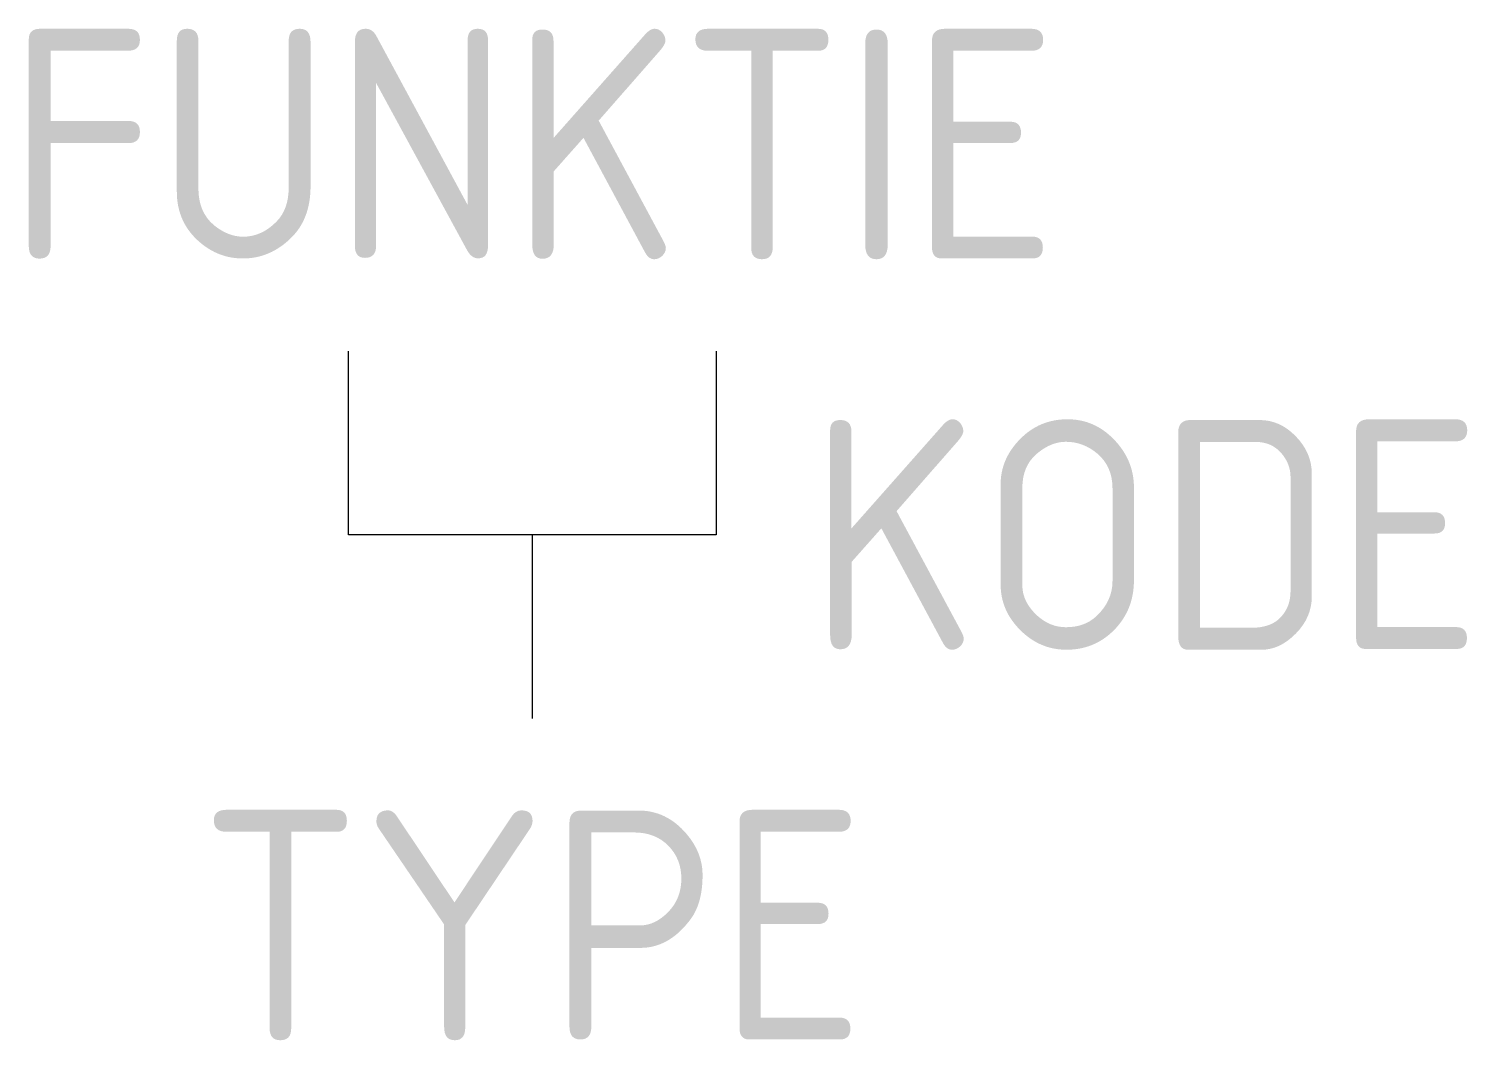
# Model space of a CAD drawing. Extents: x -5.5 to 10.2, y -3.5 to 7.5.
import ezdxf
from ezdxf.enums import TextEntityAlignment as Align

# ---------------------------------------------------------------- set-up
doc = ezdxf.new("R2010")
doc.units = 0
doc.layers.get('0').update_dxf_attribs({"linetype": 'CONTINUOUS'})
doc.styles.get("Standard").update_dxf_attribs({"font": 'iso8.shx'})

msp = doc.modelspace()

# ---------------------------------------------------------------- linework, layer by layer
for p, q in [((-2, 2), (-2, 4)), ((2, 4), (2, 2)), ((2, 2), (-2, 2)), ((0, 2), (0, 0))]:
    msp.add_line(p, q)

# ---------------------------------------------------------------- texts
for tag, p in [('FUNKTIE', (0, 5)), ('TYPE', (0, -3.5))]:
    msp.add_attdef(tag, text='XXX', height=2.5).set_placement(p, align=Align.CENTER)
msp.add_attdef('KODE', (3, 0.75), 'XXX', height=2.5)

doc.saveas('drawing.dxf')
